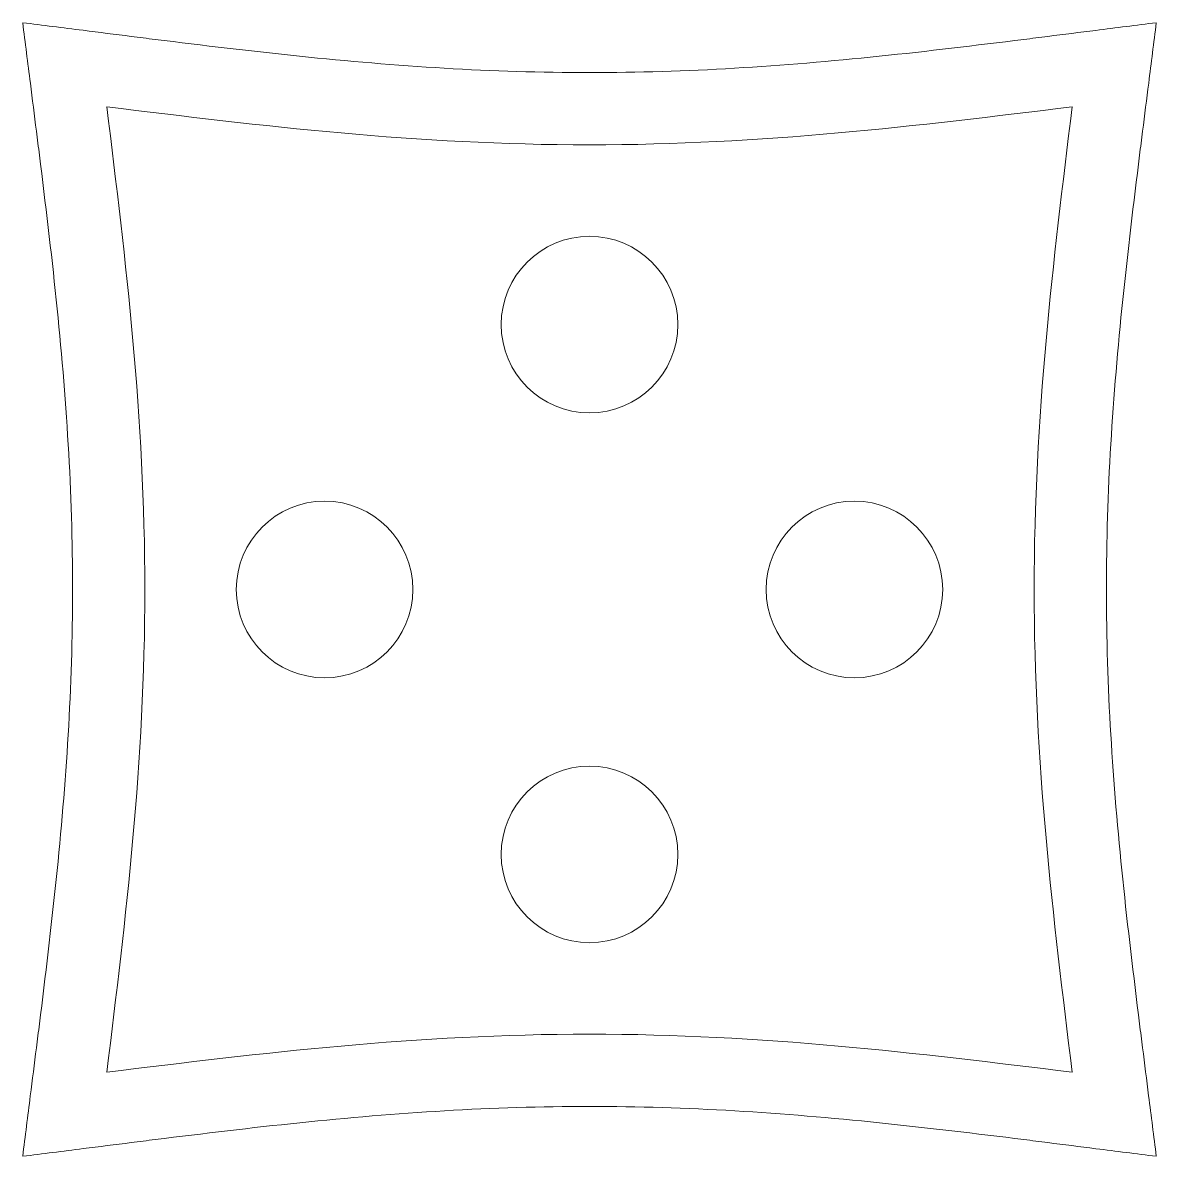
# Model space of a CAD drawing. Header units: millimetres. Extents: x 361.5 to 457.7, y 570.4 to 666.7.
import ezdxf

# ---------------------------------------------------------------- set-up
doc = ezdxf.new("R2010")
doc.units = ezdxf.units.MM

msp = doc.modelspace()

# ---------------------------------------------------------------- linework, layer by layer
at = {"color": 7, "linetype": 'Continuous', "lineweight": 18}
for centre in [(409.599, 641.061), (387.099, 618.561), (432.099, 618.561), (409.599, 596.061)]:
    msp.add_circle(centre, 7.5, dxfattribs=at)
at = {"color": 5, "linetype": 'Continuous', "lineweight": 0}
for points, knots in [([(361.451, 666.709), (363.155, 666.493), (366.227, 666.103), (369.986, 665.628), (376.107, 664.858), (384.957, 663.791), (397.255, 662.731), (409.591, 662.334), (421.929, 662.73), (434.226, 663.789), (443.082, 664.857), (449.207, 665.627), (452.965, 666.103), (456.041, 666.492), (457.747, 666.709)], [0, 0, 0, 0, 0.053545, 0.095944, 0.11732, 0.244849, 0.3724, 0.499974, 0.627387, 0.754984, 0.882604, 0.904019, 0.946417, 1, 1, 1, 1]), ([(361.451, 570.413), (361.667, 572.117), (362.056, 575.189), (362.532, 578.948), (363.302, 585.069), (364.369, 593.919), (365.428, 606.217), (365.826, 618.553), (365.429, 630.891), (364.371, 643.188), (363.303, 652.044), (362.532, 658.169), (362.057, 661.927), (361.667, 665.003), (361.451, 666.709)], [0, 0, 0, 0, 0.053545, 0.095944, 0.11732, 0.244849, 0.3724, 0.499974, 0.627387, 0.754984, 0.882604, 0.904019, 0.946417, 1, 1, 1, 1]), ([(457.747, 666.709), (457.531, 665.005), (457.141, 661.932), (456.666, 658.174), (455.896, 652.053), (454.829, 643.202), (453.769, 630.905), (453.372, 618.569), (453.768, 606.231), (454.827, 593.934), (455.895, 585.078), (456.665, 578.953), (457.141, 575.194), (457.53, 572.119), (457.747, 570.413)], [0, 0, 0, 0, 0.053545, 0.095944, 0.11732, 0.244849, 0.3724, 0.499974, 0.627387, 0.754984, 0.882604, 0.904019, 0.946417, 1, 1, 1, 1]), ([(368.595, 659.565), (381.724, 657.949), (394.853, 656.332), (424.345, 656.332), (437.474, 657.949), (450.603, 659.565)], [0, 0, 0, 0, 0.5, 0.5, 1, 1, 1, 1]), ([(368.595, 577.557), (370.211, 590.686), (371.827, 603.815), (371.827, 633.307), (370.211, 646.436), (368.595, 659.565)], [0, 0, 0, 0, 0.5, 0.5, 1, 1, 1, 1]), ([(450.603, 659.565), (448.987, 646.436), (447.37, 633.307), (447.37, 603.815), (448.987, 590.686), (450.603, 577.557)], [0, 0, 0, 0, 0.5, 0.5, 1, 1, 1, 1]), ([(450.603, 577.557), (437.474, 579.173), (424.345, 580.789), (394.853, 580.789), (381.724, 579.173), (368.595, 577.557)], [0, 0, 0, 0, 0.5, 0.5, 1, 1, 1, 1]), ([(457.747, 570.413), (456.043, 570.629), (452.97, 571.018), (449.212, 571.494), (443.091, 572.264), (434.24, 573.331), (421.943, 574.39), (409.607, 574.788), (397.269, 574.391), (384.972, 573.333), (376.115, 572.265), (369.991, 571.494), (366.232, 571.019), (363.157, 570.629), (361.451, 570.413)], [0, 0, 0, 0, 0.053545, 0.095944, 0.11732, 0.244849, 0.3724, 0.499974, 0.627387, 0.754984, 0.882604, 0.904019, 0.946417, 1, 1, 1, 1])]:
    msp.add_open_spline(points, degree=3, knots=knots, dxfattribs=at)

doc.saveas('drawing.dxf')
